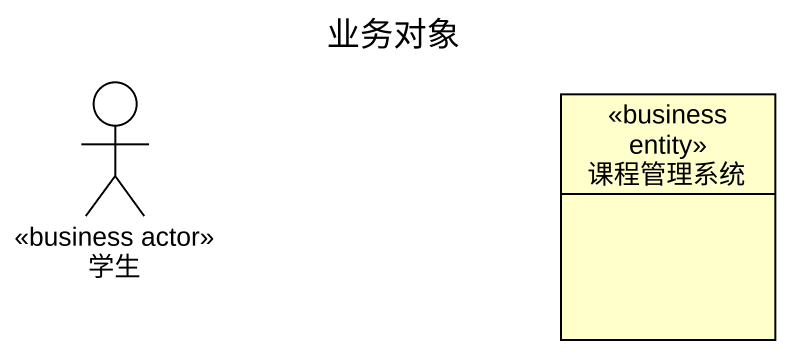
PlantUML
@startuml
title 业务对象
allowmixing
hide circle
hide empty members
actor 学生 <<business actor>>
class 课程管理系统 <<business entity>>
@enduml
